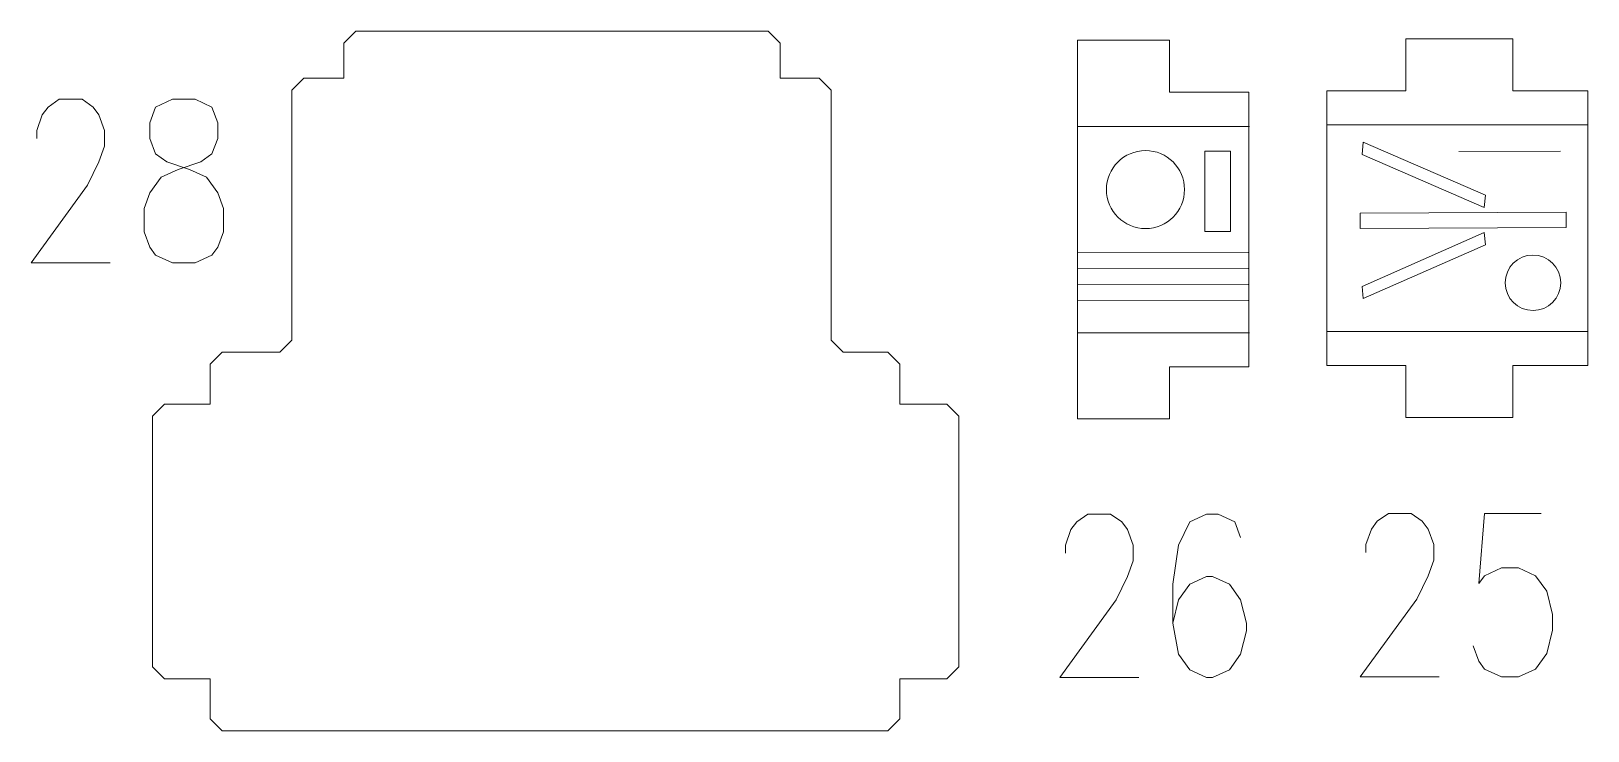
# Model space of a CAD drawing. Header units: millimetres. Extents: x -178 to 174, y -133 to 130.
# Drawn here: x -178.2 to -79.4, y 85.2 to 129.6 of the extents above; entities that cross this region are included whole.
import ezdxf

# ---------------------------------------------------------------- set-up
doc = ezdxf.new("R2010")
doc.units = ezdxf.units.MM
doc.header["$MEASUREMENT"] = 0
doc.layers.add('Layer 1', color=7, linetype='Continuous')

msp = doc.modelspace()

# ---------------------------------------------------------------- linework, layer by layer
at = {"layer": 'Layer 1', "lineweight": 9}
for points, knots in [([(-130.6494, 128.0387), (-130.6494, 128.0387), (-130.6494, 128.8736), (-130.6494, 128.8736), (-130.6494, 128.8736), (-130.6494, 128.8736), (-131.4114, 129.6356), (-131.4114, 129.6356), (-131.4114, 129.6356), (-131.4114, 129.6356), (-157.6005, 129.6356), (-157.6005, 129.6356), (-157.6005, 129.6356), (-157.6005, 129.6356), (-158.3625, 128.8736), (-158.3625, 128.8736), (-158.3625, 128.8736), (-158.3625, 128.8736), (-158.3625, 128.0387), (-158.3625, 128.0387)], [0, 0, 0, 0, 0.1666667, 0.1666667, 0.1666667, 0.1666667, 0.3333333, 0.3333333, 0.3333333, 0.3333333, 0.5, 0.5, 0.5, 0.5, 0.6666667, 0.6666667, 0.6666667, 0.6666667, 1, 1, 1, 1]), ([(-100.8998, 121.4609), (-100.8998, 121.4609), (-100.8998, 125.7528), (-100.8998, 125.7528), (-100.8998, 125.7528), (-100.8998, 125.7528), (-105.9358, 125.7528), (-105.9358, 125.7528), (-105.9358, 125.7528), (-105.9358, 125.7528), (-105.9358, 129.0548), (-105.9358, 129.0548), (-105.9358, 129.0548), (-105.9358, 129.0548), (-111.765, 129.0548), (-111.765, 129.0548), (-111.765, 129.0548), (-111.765, 129.0548), (-111.765, 121.4609), (-111.765, 121.4609)], [0, 0, 0, 0, 0.1666667, 0.1666667, 0.1666667, 0.1666667, 0.3333333, 0.3333333, 0.3333333, 0.3333333, 0.5, 0.5, 0.5, 0.5, 0.6666667, 0.6666667, 0.6666667, 0.6666667, 1, 1, 1, 1]), ([(-79.3654, 121.4609), (-79.3654, 121.4609), (-79.3654, 125.8499), (-79.3654, 125.8499), (-79.3654, 125.8499), (-79.3654, 125.8499), (-84.1224, 125.8499), (-84.1224, 125.8499), (-84.1224, 125.8499), (-84.1224, 125.8499), (-84.1224, 129.1519), (-84.1224, 129.1519), (-84.1224, 129.1519), (-84.1224, 129.1519), (-90.916, 129.1519), (-90.916, 129.1519), (-90.916, 129.1519), (-90.916, 129.1519), (-90.916, 125.8499), (-90.916, 125.8499), (-90.916, 125.8499), (-90.916, 125.8499), (-95.939, 125.8499), (-95.939, 125.8499), (-95.939, 125.8499), (-95.939, 125.8499), (-95.939, 121.4609), (-95.939, 121.4609)], [0, 0, 0, 0, 0.125, 0.125, 0.125, 0.125, 0.25, 0.25, 0.25, 0.25, 0.375, 0.375, 0.375, 0.375, 0.5, 0.5, 0.5, 0.5, 0.625, 0.625, 0.625, 0.625, 0.75, 0.75, 0.75, 0.75, 1, 1, 1, 1]), ([(-158.3625, 127.4765), (-158.3625, 127.4765), (-158.3625, 126.6416), (-158.3625, 126.6416), (-158.3625, 126.6416), (-158.3625, 126.6416), (-160.9132, 126.6416), (-160.9132, 126.6416), (-160.9132, 126.6416), (-160.9132, 126.6416), (-161.6752, 125.8796), (-161.6752, 125.8796), (-161.6752, 125.8796), (-161.6752, 125.8796), (-161.6752, 118.4827), (-161.6752, 118.4827)], [0, 0, 0, 0, 0.2, 0.2, 0.2, 0.2, 0.4, 0.4, 0.4, 0.4, 0.6, 0.6, 0.6, 0.6, 1, 1, 1, 1]), ([(-127.4192, 118.4827), (-127.4192, 118.4827), (-127.4192, 125.8796), (-127.4192, 125.8796), (-127.4192, 125.8796), (-127.4192, 125.8796), (-128.1812, 126.6416), (-128.1812, 126.6416), (-128.1812, 126.6416), (-128.1812, 126.6416), (-130.6494, 126.6416), (-130.6494, 126.6416), (-130.6494, 126.6416), (-130.6494, 126.6416), (-130.6494, 127.4765), (-130.6494, 127.4765)], [0, 0, 0, 0, 0.2, 0.2, 0.2, 0.2, 0.4, 0.4, 0.4, 0.4, 0.6, 0.6, 0.6, 0.6, 1, 1, 1, 1]), ([(-95.939, 120.8987), (-95.939, 120.8987), (-95.939, 113.9305), (-95.939, 113.9305), (-95.939, 113.9305), (-95.939, 113.9305), (-95.939, 113.1444), (-95.939, 113.1444)], [0, 0, 0, 0, 0.3333333, 0.3333333, 0.3333333, 0.3333333, 1, 1, 1, 1]), ([(-79.3654, 113.1444), (-79.3654, 113.1444), (-79.3654, 113.9305), (-79.3654, 113.9305), (-79.3654, 113.9305), (-79.3654, 113.9305), (-79.3654, 120.8987), (-79.3654, 120.8987)], [0, 0, 0, 0, 0.3333333, 0.3333333, 0.3333333, 0.3333333, 1, 1, 1, 1]), ([(-161.6752, 117.9205), (-161.6752, 117.9205), (-161.6752, 109.994), (-161.6752, 109.994), (-161.6752, 109.994), (-161.6752, 109.994), (-162.4372, 109.232), (-162.4372, 109.232), (-162.4372, 109.232), (-162.4372, 109.232), (-166.0871, 109.232), (-166.0871, 109.232), (-166.0871, 109.232), (-166.0871, 109.232), (-166.8491, 108.47), (-166.8491, 108.47), (-166.8491, 108.47), (-166.8491, 108.47), (-166.8491, 105.93), (-166.8491, 105.93), (-166.8491, 105.93), (-166.8491, 105.93), (-169.7475, 105.93), (-169.7475, 105.93), (-169.7475, 105.93), (-169.7475, 105.93), (-170.5095, 105.168), (-170.5095, 105.168), (-170.5095, 105.168), (-170.5095, 105.168), (-170.5095, 101.4747), (-170.5095, 101.4747)], [0, 0, 0, 0, 0.1111111, 0.1111111, 0.1111111, 0.1111111, 0.2222222, 0.2222222, 0.2222222, 0.2222222, 0.3333333, 0.3333333, 0.3333333, 0.3333333, 0.4444444, 0.4444444, 0.4444444, 0.4444444, 0.5555556, 0.5555556, 0.5555556, 0.5555556, 0.6666667, 0.6666667, 0.6666667, 0.6666667, 0.7777778, 0.7777778, 0.7777778, 0.7777778, 1, 1, 1, 1]), ([(-119.3123, 101.4747), (-119.3123, 101.4747), (-119.3123, 105.168), (-119.3123, 105.168), (-119.3123, 105.168), (-119.3123, 105.168), (-120.0743, 105.93), (-120.0743, 105.93), (-120.0743, 105.93), (-120.0743, 105.93), (-123.0626, 105.93), (-123.0626, 105.93), (-123.0626, 105.93), (-123.0626, 105.93), (-123.0626, 108.47), (-123.0626, 108.47), (-123.0626, 108.47), (-123.0626, 108.47), (-123.8246, 109.232), (-123.8246, 109.232), (-123.8246, 109.232), (-123.8246, 109.232), (-126.6572, 109.232), (-126.6572, 109.232), (-126.6572, 109.232), (-126.6572, 109.232), (-127.4192, 109.994), (-127.4192, 109.994), (-127.4192, 109.994), (-127.4192, 109.994), (-127.4192, 117.9205), (-127.4192, 117.9205)], [0, 0, 0, 0, 0.1111111, 0.1111111, 0.1111111, 0.1111111, 0.2222222, 0.2222222, 0.2222222, 0.2222222, 0.3333333, 0.3333333, 0.3333333, 0.3333333, 0.4444444, 0.4444444, 0.4444444, 0.4444444, 0.5555556, 0.5555556, 0.5555556, 0.5555556, 0.6666667, 0.6666667, 0.6666667, 0.6666667, 0.7777778, 0.7777778, 0.7777778, 0.7777778, 1, 1, 1, 1]), ([(-111.765, 112.5822), (-111.765, 112.5822), (-111.765, 104.9884), (-111.765, 104.9884), (-111.765, 104.9884), (-111.765, 104.9884), (-105.9358, 104.9884), (-105.9358, 104.9884), (-105.9358, 104.9884), (-105.9358, 104.9884), (-105.9358, 108.2904), (-105.9358, 108.2904), (-105.9358, 108.2904), (-105.9358, 108.2904), (-100.8998, 108.2904), (-100.8998, 108.2904), (-100.8998, 108.2904), (-100.8998, 108.2904), (-100.8998, 112.5822), (-100.8998, 112.5822)], [0, 0, 0, 0, 0.1666667, 0.1666667, 0.1666667, 0.1666667, 0.3333333, 0.3333333, 0.3333333, 0.3333333, 0.5, 0.5, 0.5, 0.5, 0.6666667, 0.6666667, 0.6666667, 0.6666667, 1, 1, 1, 1]), ([(-95.939, 112.5822), (-95.939, 112.5822), (-95.939, 108.3875), (-95.939, 108.3875), (-95.939, 108.3875), (-95.939, 108.3875), (-90.916, 108.3875), (-90.916, 108.3875), (-90.916, 108.3875), (-90.916, 108.3875), (-90.916, 105.0855), (-90.916, 105.0855), (-90.916, 105.0855), (-90.916, 105.0855), (-84.1224, 105.0855), (-84.1224, 105.0855), (-84.1224, 105.0855), (-84.1224, 105.0855), (-84.1224, 108.3875), (-84.1224, 108.3875), (-84.1224, 108.3875), (-84.1224, 108.3875), (-79.3654, 108.3875), (-79.3654, 108.3875), (-79.3654, 108.3875), (-79.3654, 108.3875), (-79.3654, 112.5822), (-79.3654, 112.5822)], [0, 0, 0, 0, 0.125, 0.125, 0.125, 0.125, 0.25, 0.25, 0.25, 0.25, 0.375, 0.375, 0.375, 0.375, 0.5, 0.5, 0.5, 0.5, 0.625, 0.625, 0.625, 0.625, 0.75, 0.75, 0.75, 0.75, 1, 1, 1, 1]), ([(-170.5095, 92.596), (-170.5095, 92.596), (-170.5095, 89.2295), (-170.5095, 89.2295), (-170.5095, 89.2295), (-170.5095, 89.2295), (-169.7475, 88.4675), (-169.7475, 88.4675), (-169.7475, 88.4675), (-169.7475, 88.4675), (-166.8491, 88.4675), (-166.8491, 88.4675), (-166.8491, 88.4675), (-166.8491, 88.4675), (-166.8491, 85.9275), (-166.8491, 85.9275), (-166.8491, 85.9275), (-166.8491, 85.9275), (-166.0871, 85.1655), (-166.0871, 85.1655), (-166.0871, 85.1655), (-166.0871, 85.1655), (-123.8246, 85.1655), (-123.8246, 85.1655), (-123.8246, 85.1655), (-123.8246, 85.1655), (-123.0626, 85.9275), (-123.0626, 85.9275), (-123.0626, 85.9275), (-123.0626, 85.9275), (-123.0626, 88.4675), (-123.0626, 88.4675), (-123.0626, 88.4675), (-123.0626, 88.4675), (-120.0743, 88.4675), (-120.0743, 88.4675), (-120.0743, 88.4675), (-120.0743, 88.4675), (-119.3123, 89.2295), (-119.3123, 89.2295), (-119.3123, 89.2295), (-119.3123, 89.2295), (-119.3123, 92.596), (-119.3123, 92.596)], [0, 0, 0, 0, 0.0833333, 0.0833333, 0.0833333, 0.0833333, 0.1666667, 0.1666667, 0.1666667, 0.1666667, 0.25, 0.25, 0.25, 0.25, 0.3333333, 0.3333333, 0.3333333, 0.3333333, 0.4166667, 0.4166667, 0.4166667, 0.4166667, 0.5, 0.5, 0.5, 0.5, 0.5833333, 0.5833333, 0.5833333, 0.5833333, 0.6666667, 0.6666667, 0.6666667, 0.6666667, 0.75, 0.75, 0.75, 0.75, 0.8333333, 0.8333333, 0.8333333, 0.8333333, 1, 1, 1, 1])]:
    msp.add_open_spline(points, degree=3, knots=knots, dxfattribs=at)
at = {"layer": 'Layer 1', "color": 1, "lineweight": 9}
for points in [[(-158.3625, 127.4765), (-158.3625, 127.4765), (-158.3625, 128.0387), (-158.3625, 128.0387)], [(-130.6494, 127.4765), (-130.6494, 127.4765), (-130.6494, 128.0387), (-130.6494, 128.0387)], [(-100.8629, 123.5801), (-100.8629, 123.5801), (-111.765, 123.5801), (-111.765, 123.5801)], [(-79.3654, 123.6772), (-79.3654, 123.6772), (-95.939, 123.6772), (-95.939, 123.6772)], [(-111.765, 120.8987), (-111.765, 120.8987), (-111.765, 121.4609), (-111.765, 121.4609)], [(-100.8998, 120.8987), (-100.8998, 120.8987), (-100.8998, 121.4609), (-100.8998, 121.4609)], [(-95.939, 120.8987), (-95.939, 120.8987), (-95.939, 121.4609), (-95.939, 121.4609)], [(-79.3654, 120.8987), (-79.3654, 120.8987), (-79.3654, 121.4609), (-79.3654, 121.4609)], [(-161.6752, 117.9205), (-161.6752, 117.9205), (-161.6752, 118.4827), (-161.6752, 118.4827)], [(-127.4192, 117.9205), (-127.4192, 117.9205), (-127.4192, 118.4827), (-127.4192, 118.4827)], [(-111.765, 112.5822), (-111.765, 112.5822), (-111.765, 113.1444), (-111.765, 113.1444)], [(-100.8998, 112.5822), (-100.8998, 112.5822), (-100.8998, 113.1444), (-100.8998, 113.1444)], [(-95.939, 112.5822), (-95.939, 112.5822), (-95.939, 113.1444), (-95.939, 113.1444)], [(-79.3654, 112.5822), (-79.3654, 112.5822), (-79.3654, 113.1444), (-79.3654, 113.1444)], [(-100.8629, 110.4518), (-100.8629, 110.4518), (-111.765, 110.4518), (-111.765, 110.4518)], [(-79.3654, 110.5489), (-79.3654, 110.5489), (-95.939, 110.5489), (-95.939, 110.5489)], [(-170.5095, 100.9125), (-170.5095, 100.9125), (-170.5095, 101.4747), (-170.5095, 101.4747)], [(-119.3123, 100.9125), (-119.3123, 100.9125), (-119.3123, 101.4747), (-119.3123, 101.4747)], [(-170.5095, 92.596), (-170.5095, 92.596), (-170.5095, 93.1582), (-170.5095, 93.1582)], [(-119.3123, 92.596), (-119.3123, 92.596), (-119.3123, 93.1582), (-119.3123, 93.1582)]]:
    msp.add_open_spline(points, degree=3, dxfattribs=at)
for points, knots in [([(-177.8656, 122.8216), (-177.8656, 122.8216), (-177.8656, 123.3263), (-177.8656, 123.3263), (-177.8656, 123.3263), (-177.8656, 123.3263), (-177.5101, 124.3061), (-177.5101, 124.3061), (-177.5101, 124.3061), (-177.5101, 124.3061), (-177.1438, 124.8108), (-177.1438, 124.8108), (-177.1438, 124.8108), (-177.1438, 124.8108), (-176.4328, 125.3007), (-176.4328, 125.3007), (-176.4328, 125.3007), (-176.4328, 125.3007), (-174.9892, 125.3007), (-174.9892, 125.3007), (-174.9892, 125.3007), (-174.9892, 125.3007), (-174.2781, 124.8108), (-174.2781, 124.8108), (-174.2781, 124.8108), (-174.2781, 124.8108), (-173.9119, 124.3061), (-173.9119, 124.3061), (-173.9119, 124.3061), (-173.9119, 124.3061), (-173.5563, 123.3263), (-173.5563, 123.3263), (-173.5563, 123.3263), (-173.5563, 123.3263), (-173.5563, 122.3317), (-173.5563, 122.3317), (-173.5563, 122.3317), (-173.5563, 122.3317), (-173.9119, 121.3371), (-173.9119, 121.3371), (-173.9119, 121.3371), (-173.9119, 121.3371), (-174.6337, 119.8526), (-174.6337, 119.8526), (-174.6337, 119.8526), (-174.6337, 119.8526), (-178.2211, 114.9092), (-178.2211, 114.9092), (-178.2211, 114.9092), (-178.2211, 114.9092), (-173.2008, 114.9092), (-173.2008, 114.9092)], [0, 0, 0, 0, 0.0714286, 0.0714286, 0.0714286, 0.0714286, 0.1428571, 0.1428571, 0.1428571, 0.1428571, 0.2142857, 0.2142857, 0.2142857, 0.2142857, 0.2857143, 0.2857143, 0.2857143, 0.2857143, 0.3571429, 0.3571429, 0.3571429, 0.3571429, 0.4285714, 0.4285714, 0.4285714, 0.4285714, 0.5, 0.5, 0.5, 0.5, 0.5714286, 0.5714286, 0.5714286, 0.5714286, 0.6428571, 0.6428571, 0.6428571, 0.6428571, 0.7142857, 0.7142857, 0.7142857, 0.7142857, 0.7857143, 0.7857143, 0.7857143, 0.7857143, 0.8571429, 0.8571429, 0.8571429, 0.8571429, 1, 1, 1, 1]), ([(-169.247, 125.3007), (-169.247, 125.3007), (-170.3244, 124.8108), (-170.3244, 124.8108), (-170.3244, 124.8108), (-170.3244, 124.8108), (-170.6799, 123.8162), (-170.6799, 123.8162), (-170.6799, 123.8162), (-170.6799, 123.8162), (-170.6799, 122.8216), (-170.6799, 122.8216), (-170.6799, 122.8216), (-170.6799, 122.8216), (-170.3244, 121.8418), (-170.3244, 121.8418), (-170.3244, 121.8418), (-170.3244, 121.8418), (-169.6026, 121.3371), (-169.6026, 121.3371), (-169.6026, 121.3371), (-169.6026, 121.3371), (-168.1697, 120.8472), (-168.1697, 120.8472), (-168.1697, 120.8472), (-168.1697, 120.8472), (-167.0924, 120.3573), (-167.0924, 120.3573), (-167.0924, 120.3573), (-167.0924, 120.3573), (-166.3706, 119.3627), (-166.3706, 119.3627), (-166.3706, 119.3627), (-166.3706, 119.3627), (-166.0151, 118.3681), (-166.0151, 118.3681), (-166.0151, 118.3681), (-166.0151, 118.3681), (-166.0151, 116.8836), (-166.0151, 116.8836), (-166.0151, 116.8836), (-166.0151, 116.8836), (-166.3706, 115.9038), (-166.3706, 115.9038), (-166.3706, 115.9038), (-166.3706, 115.9038), (-166.7369, 115.3991), (-166.7369, 115.3991), (-166.7369, 115.3991), (-166.7369, 115.3991), (-167.8142, 114.9092), (-167.8142, 114.9092), (-167.8142, 114.9092), (-167.8142, 114.9092), (-169.247, 114.9092), (-169.247, 114.9092), (-169.247, 114.9092), (-169.247, 114.9092), (-170.3244, 115.3991), (-170.3244, 115.3991), (-170.3244, 115.3991), (-170.3244, 115.3991), (-170.6799, 115.9038), (-170.6799, 115.9038), (-170.6799, 115.9038), (-170.6799, 115.9038), (-171.0462, 116.8836), (-171.0462, 116.8836), (-171.0462, 116.8836), (-171.0462, 116.8836), (-171.0462, 118.3681), (-171.0462, 118.3681), (-171.0462, 118.3681), (-171.0462, 118.3681), (-170.6799, 119.3627), (-170.6799, 119.3627), (-170.6799, 119.3627), (-170.6799, 119.3627), (-169.9688, 120.3573), (-169.9688, 120.3573), (-169.9688, 120.3573), (-169.9688, 120.3573), (-168.8915, 120.8472), (-168.8915, 120.8472), (-168.8915, 120.8472), (-168.8915, 120.8472), (-167.4479, 121.3371), (-167.4479, 121.3371), (-167.4479, 121.3371), (-167.4479, 121.3371), (-166.7369, 121.8418), (-166.7369, 121.8418), (-166.7369, 121.8418), (-166.7369, 121.8418), (-166.3706, 122.8216), (-166.3706, 122.8216), (-166.3706, 122.8216), (-166.3706, 122.8216), (-166.3706, 123.8162), (-166.3706, 123.8162), (-166.3706, 123.8162), (-166.3706, 123.8162), (-166.7369, 124.8108), (-166.7369, 124.8108), (-166.7369, 124.8108), (-166.7369, 124.8108), (-167.8142, 125.3007), (-167.8142, 125.3007), (-167.8142, 125.3007), (-167.8142, 125.3007), (-169.247, 125.3007), (-169.247, 125.3007)], [0, 0, 0, 0, 0.0344828, 0.0344828, 0.0344828, 0.0344828, 0.0689655, 0.0689655, 0.0689655, 0.0689655, 0.1034483, 0.1034483, 0.1034483, 0.1034483, 0.137931, 0.137931, 0.137931, 0.137931, 0.1724138, 0.1724138, 0.1724138, 0.1724138, 0.2068966, 0.2068966, 0.2068966, 0.2068966, 0.2413793, 0.2413793, 0.2413793, 0.2413793, 0.2758621, 0.2758621, 0.2758621, 0.2758621, 0.3103448, 0.3103448, 0.3103448, 0.3103448, 0.3448276, 0.3448276, 0.3448276, 0.3448276, 0.3793103, 0.3793103, 0.3793103, 0.3793103, 0.4137931, 0.4137931, 0.4137931, 0.4137931, 0.4482759, 0.4482759, 0.4482759, 0.4482759, 0.4827586, 0.4827586, 0.4827586, 0.4827586, 0.5172414, 0.5172414, 0.5172414, 0.5172414, 0.5517241, 0.5517241, 0.5517241, 0.5517241, 0.5862069, 0.5862069, 0.5862069, 0.5862069, 0.6206897, 0.6206897, 0.6206897, 0.6206897, 0.6551724, 0.6551724, 0.6551724, 0.6551724, 0.6896552, 0.6896552, 0.6896552, 0.6896552, 0.7241379, 0.7241379, 0.7241379, 0.7241379, 0.7586207, 0.7586207, 0.7586207, 0.7586207, 0.7931034, 0.7931034, 0.7931034, 0.7931034, 0.8275862, 0.8275862, 0.8275862, 0.8275862, 0.862069, 0.862069, 0.862069, 0.862069, 0.8965517, 0.8965517, 0.8965517, 0.8965517, 0.9310345, 0.9310345, 0.9310345, 0.9310345, 1, 1, 1, 1]), ([(-102.0489, 116.8981), (-102.0489, 116.8981), (-103.6836, 116.8918), (-103.6836, 116.8918), (-103.6836, 116.8918), (-103.6836, 116.8918), (-103.687, 122.0054), (-103.687, 122.0054), (-103.687, 122.0054), (-103.687, 122.0054), (-102.0523, 122.0118), (-102.0523, 122.0118), (-102.0523, 122.0118), (-102.0523, 122.0118), (-102.0489, 116.8981), (-102.0489, 116.8981)], [0, 0, 0, 0, 0.2, 0.2, 0.2, 0.2, 0.4, 0.4, 0.4, 0.4, 0.6, 0.6, 0.6, 0.6, 1, 1, 1, 1]), ([(-85.8709, 119.2059), (-85.8709, 119.2059), (-93.6276, 122.5706), (-93.6276, 122.5706), (-93.6276, 122.5706), (-93.6276, 122.5706), (-93.699, 121.7961), (-93.699, 121.7961), (-93.699, 121.7961), (-93.699, 121.7961), (-85.9423, 118.4314), (-85.9423, 118.4314), (-85.9423, 118.4314), (-85.9423, 118.4314), (-85.8709, 119.2059), (-85.8709, 119.2059)], [0, 0, 0, 0, 0.2, 0.2, 0.2, 0.2, 0.4, 0.4, 0.4, 0.4, 0.6, 0.6, 0.6, 0.6, 1, 1, 1, 1]), ([(-80.7343, 117.1502), (-80.7343, 117.1502), (-93.8306, 117.1016), (-93.8306, 117.1016), (-93.8306, 117.1016), (-93.8306, 117.1016), (-93.8313, 118.0717), (-93.8313, 118.0717), (-93.8313, 118.0717), (-93.8313, 118.0717), (-80.735, 118.1203), (-80.735, 118.1203), (-80.735, 118.1203), (-80.735, 118.1203), (-80.7343, 117.1502), (-80.7343, 117.1502)], [0, 0, 0, 0, 0.2, 0.2, 0.2, 0.2, 0.4, 0.4, 0.4, 0.4, 0.6, 0.6, 0.6, 0.6, 1, 1, 1, 1]), ([(-85.8679, 116.0533), (-85.8679, 116.0533), (-93.6264, 112.6348), (-93.6264, 112.6348), (-93.6264, 112.6348), (-93.6264, 112.6348), (-93.699, 113.4088), (-93.699, 113.4088), (-93.699, 113.4088), (-93.699, 113.4088), (-85.9405, 116.8273), (-85.9405, 116.8273), (-85.9405, 116.8273), (-85.9405, 116.8273), (-85.8679, 116.0533), (-85.8679, 116.0533)], [0, 0, 0, 0, 0.2, 0.2, 0.2, 0.2, 0.4, 0.4, 0.4, 0.4, 0.6, 0.6, 0.6, 0.6, 1, 1, 1, 1]), ([(-112.5468, 96.4691), (-112.5468, 96.4691), (-112.5468, 96.9738), (-112.5468, 96.9738), (-112.5468, 96.9738), (-112.5468, 96.9738), (-112.1913, 97.9536), (-112.1913, 97.9536), (-112.1913, 97.9536), (-112.1913, 97.9536), (-111.825, 98.4583), (-111.825, 98.4583), (-111.825, 98.4583), (-111.825, 98.4583), (-111.114, 98.9482), (-111.114, 98.9482), (-111.114, 98.9482), (-111.114, 98.9482), (-109.6704, 98.9482), (-109.6704, 98.9482), (-109.6704, 98.9482), (-109.6704, 98.9482), (-108.9593, 98.4583), (-108.9593, 98.4583), (-108.9593, 98.4583), (-108.9593, 98.4583), (-108.5931, 97.9536), (-108.5931, 97.9536), (-108.5931, 97.9536), (-108.5931, 97.9536), (-108.2375, 96.9738), (-108.2375, 96.9738), (-108.2375, 96.9738), (-108.2375, 96.9738), (-108.2375, 95.9792), (-108.2375, 95.9792), (-108.2375, 95.9792), (-108.2375, 95.9792), (-108.5931, 94.9846), (-108.5931, 94.9846), (-108.5931, 94.9846), (-108.5931, 94.9846), (-109.3149, 93.5001), (-109.3149, 93.5001), (-109.3149, 93.5001), (-109.3149, 93.5001), (-112.9023, 88.5567), (-112.9023, 88.5567), (-112.9023, 88.5567), (-112.9023, 88.5567), (-107.882, 88.5567), (-107.882, 88.5567)], [0, 0, 0, 0, 0.0714286, 0.0714286, 0.0714286, 0.0714286, 0.1428571, 0.1428571, 0.1428571, 0.1428571, 0.2142857, 0.2142857, 0.2142857, 0.2142857, 0.2857143, 0.2857143, 0.2857143, 0.2857143, 0.3571429, 0.3571429, 0.3571429, 0.3571429, 0.4285714, 0.4285714, 0.4285714, 0.4285714, 0.5, 0.5, 0.5, 0.5, 0.5714286, 0.5714286, 0.5714286, 0.5714286, 0.6428571, 0.6428571, 0.6428571, 0.6428571, 0.7142857, 0.7142857, 0.7142857, 0.7142857, 0.7857143, 0.7857143, 0.7857143, 0.7857143, 0.8571429, 0.8571429, 0.8571429, 0.8571429, 1, 1, 1, 1]), ([(-101.4181, 97.4637), (-101.4181, 97.4637), (-101.7736, 98.4583), (-101.7736, 98.4583), (-101.7736, 98.4583), (-101.7736, 98.4583), (-102.8509, 98.9482), (-102.8509, 98.9482), (-102.8509, 98.9482), (-102.8509, 98.9482), (-103.5727, 98.9482), (-103.5727, 98.9482), (-103.5727, 98.9482), (-103.5727, 98.9482), (-104.65, 98.4583), (-104.65, 98.4583), (-104.65, 98.4583), (-104.65, 98.4583), (-105.3611, 96.9738), (-105.3611, 96.9738), (-105.3611, 96.9738), (-105.3611, 96.9738), (-105.7274, 94.4947), (-105.7274, 94.4947), (-105.7274, 94.4947), (-105.7274, 94.4947), (-105.7274, 92.0156), (-105.7274, 92.0156), (-105.7274, 92.0156), (-105.7274, 92.0156), (-105.3611, 90.0413), (-105.3611, 90.0413), (-105.3611, 90.0413), (-105.3611, 90.0413), (-104.65, 89.0466), (-104.65, 89.0466), (-104.65, 89.0466), (-104.65, 89.0466), (-103.5727, 88.5567), (-103.5727, 88.5567), (-103.5727, 88.5567), (-103.5727, 88.5567), (-103.2064, 88.5567), (-103.2064, 88.5567), (-103.2064, 88.5567), (-103.2064, 88.5567), (-102.1291, 89.0466), (-102.1291, 89.0466), (-102.1291, 89.0466), (-102.1291, 89.0466), (-101.4181, 90.0413), (-101.4181, 90.0413), (-101.4181, 90.0413), (-101.4181, 90.0413), (-101.0518, 91.5257), (-101.0518, 91.5257), (-101.0518, 91.5257), (-101.0518, 91.5257), (-101.0518, 92.0156), (-101.0518, 92.0156), (-101.0518, 92.0156), (-101.0518, 92.0156), (-101.4181, 93.5001), (-101.4181, 93.5001), (-101.4181, 93.5001), (-101.4181, 93.5001), (-102.1291, 94.4947), (-102.1291, 94.4947), (-102.1291, 94.4947), (-102.1291, 94.4947), (-103.2064, 94.9846), (-103.2064, 94.9846), (-103.2064, 94.9846), (-103.2064, 94.9846), (-103.5727, 94.9846), (-103.5727, 94.9846), (-103.5727, 94.9846), (-103.5727, 94.9846), (-104.65, 94.4947), (-104.65, 94.4947), (-104.65, 94.4947), (-104.65, 94.4947), (-105.3611, 93.5001), (-105.3611, 93.5001), (-105.3611, 93.5001), (-105.3611, 93.5001), (-105.7274, 92.0156), (-105.7274, 92.0156)], [0, 0, 0, 0, 0.0434783, 0.0434783, 0.0434783, 0.0434783, 0.0869565, 0.0869565, 0.0869565, 0.0869565, 0.1304348, 0.1304348, 0.1304348, 0.1304348, 0.173913, 0.173913, 0.173913, 0.173913, 0.2173913, 0.2173913, 0.2173913, 0.2173913, 0.2608696, 0.2608696, 0.2608696, 0.2608696, 0.3043478, 0.3043478, 0.3043478, 0.3043478, 0.3478261, 0.3478261, 0.3478261, 0.3478261, 0.3913043, 0.3913043, 0.3913043, 0.3913043, 0.4347826, 0.4347826, 0.4347826, 0.4347826, 0.4782609, 0.4782609, 0.4782609, 0.4782609, 0.5217391, 0.5217391, 0.5217391, 0.5217391, 0.5652174, 0.5652174, 0.5652174, 0.5652174, 0.6086957, 0.6086957, 0.6086957, 0.6086957, 0.6521739, 0.6521739, 0.6521739, 0.6521739, 0.6956522, 0.6956522, 0.6956522, 0.6956522, 0.7391304, 0.7391304, 0.7391304, 0.7391304, 0.7826087, 0.7826087, 0.7826087, 0.7826087, 0.826087, 0.826087, 0.826087, 0.826087, 0.8695652, 0.8695652, 0.8695652, 0.8695652, 0.9130435, 0.9130435, 0.9130435, 0.9130435, 1, 1, 1, 1]), ([(-93.4665, 96.5093), (-93.4665, 96.5093), (-93.4665, 97.014), (-93.4665, 97.014), (-93.4665, 97.014), (-93.4665, 97.014), (-93.111, 97.9938), (-93.111, 97.9938), (-93.111, 97.9938), (-93.111, 97.9938), (-92.7447, 98.4985), (-92.7447, 98.4985), (-92.7447, 98.4985), (-92.7447, 98.4985), (-92.0337, 98.9884), (-92.0337, 98.9884), (-92.0337, 98.9884), (-92.0337, 98.9884), (-90.5901, 98.9884), (-90.5901, 98.9884), (-90.5901, 98.9884), (-90.5901, 98.9884), (-89.879, 98.4985), (-89.879, 98.4985), (-89.879, 98.4985), (-89.879, 98.4985), (-89.5128, 97.9938), (-89.5128, 97.9938), (-89.5128, 97.9938), (-89.5128, 97.9938), (-89.1572, 97.014), (-89.1572, 97.014), (-89.1572, 97.014), (-89.1572, 97.014), (-89.1572, 96.0194), (-89.1572, 96.0194), (-89.1572, 96.0194), (-89.1572, 96.0194), (-89.5128, 95.0248), (-89.5128, 95.0248), (-89.5128, 95.0248), (-89.5128, 95.0248), (-90.2346, 93.5403), (-90.2346, 93.5403), (-90.2346, 93.5403), (-90.2346, 93.5403), (-93.822, 88.5969), (-93.822, 88.5969), (-93.822, 88.5969), (-93.822, 88.5969), (-88.8017, 88.5969), (-88.8017, 88.5969)], [0, 0, 0, 0, 0.0714286, 0.0714286, 0.0714286, 0.0714286, 0.1428571, 0.1428571, 0.1428571, 0.1428571, 0.2142857, 0.2142857, 0.2142857, 0.2142857, 0.2857143, 0.2857143, 0.2857143, 0.2857143, 0.3571429, 0.3571429, 0.3571429, 0.3571429, 0.4285714, 0.4285714, 0.4285714, 0.4285714, 0.5, 0.5, 0.5, 0.5, 0.5714286, 0.5714286, 0.5714286, 0.5714286, 0.6428571, 0.6428571, 0.6428571, 0.6428571, 0.7142857, 0.7142857, 0.7142857, 0.7142857, 0.7857143, 0.7857143, 0.7857143, 0.7857143, 0.8571429, 0.8571429, 0.8571429, 0.8571429, 1, 1, 1, 1]), ([(-82.3378, 98.9884), (-82.3378, 98.9884), (-85.9253, 98.9884), (-85.9253, 98.9884), (-85.9253, 98.9884), (-85.9253, 98.9884), (-86.2808, 94.5349), (-86.2808, 94.5349), (-86.2808, 94.5349), (-86.2808, 94.5349), (-85.9253, 95.0248), (-85.9253, 95.0248), (-85.9253, 95.0248), (-85.9253, 95.0248), (-84.8479, 95.5295), (-84.8479, 95.5295), (-84.8479, 95.5295), (-84.8479, 95.5295), (-83.7706, 95.5295), (-83.7706, 95.5295), (-83.7706, 95.5295), (-83.7706, 95.5295), (-82.6933, 95.0248), (-82.6933, 95.0248), (-82.6933, 95.0248), (-82.6933, 95.0248), (-81.9715, 94.045), (-81.9715, 94.045), (-81.9715, 94.045), (-81.9715, 94.045), (-81.616, 92.5605), (-81.616, 92.5605), (-81.616, 92.5605), (-81.616, 92.5605), (-81.616, 91.5659), (-81.616, 91.5659), (-81.616, 91.5659), (-81.616, 91.5659), (-81.9715, 90.0814), (-81.9715, 90.0814), (-81.9715, 90.0814), (-81.9715, 90.0814), (-82.6933, 89.0868), (-82.6933, 89.0868), (-82.6933, 89.0868), (-82.6933, 89.0868), (-83.7706, 88.5969), (-83.7706, 88.5969), (-83.7706, 88.5969), (-83.7706, 88.5969), (-84.8479, 88.5969), (-84.8479, 88.5969), (-84.8479, 88.5969), (-84.8479, 88.5969), (-85.9253, 89.0868), (-85.9253, 89.0868), (-85.9253, 89.0868), (-85.9253, 89.0868), (-86.2808, 89.5915), (-86.2808, 89.5915), (-86.2808, 89.5915), (-86.2808, 89.5915), (-86.6471, 90.5713), (-86.6471, 90.5713)], [0, 0, 0, 0, 0.0588235, 0.0588235, 0.0588235, 0.0588235, 0.1176471, 0.1176471, 0.1176471, 0.1176471, 0.1764706, 0.1764706, 0.1764706, 0.1764706, 0.2352941, 0.2352941, 0.2352941, 0.2352941, 0.2941176, 0.2941176, 0.2941176, 0.2941176, 0.3529412, 0.3529412, 0.3529412, 0.3529412, 0.4117647, 0.4117647, 0.4117647, 0.4117647, 0.4705882, 0.4705882, 0.4705882, 0.4705882, 0.5294118, 0.5294118, 0.5294118, 0.5294118, 0.5882353, 0.5882353, 0.5882353, 0.5882353, 0.6470588, 0.6470588, 0.6470588, 0.6470588, 0.7058824, 0.7058824, 0.7058824, 0.7058824, 0.7647059, 0.7647059, 0.7647059, 0.7647059, 0.8235294, 0.8235294, 0.8235294, 0.8235294, 0.8823529, 0.8823529, 0.8823529, 0.8823529, 1, 1, 1, 1])]:
    msp.add_open_spline(points, degree=3, knots=knots, dxfattribs=at)
at = {"layer": 'Layer 1', "color": 5, "lineweight": 9}
for points in [[(-107.4535, 117.0853), (-106.0843, 117.0874), (-104.9762, 118.1991), (-104.9783, 119.5684), (-104.9783, 119.5684), (-104.9805, 120.9376), (-106.0922, 122.0458), (-107.4615, 122.0436), (-107.4615, 122.0436), (-108.8307, 122.0414), (-109.9388, 120.9297), (-109.9367, 119.5605), (-109.9367, 119.5605), (-109.9345, 118.1912), (-108.8228, 117.0831), (-107.4535, 117.0853)], [(-82.849, 111.8782), (-81.8748, 111.8797), (-81.0864, 112.6707), (-81.0879, 113.6449), (-81.0879, 113.6449), (-81.0895, 114.6191), (-81.8804, 115.4075), (-82.8546, 115.406), (-82.8546, 115.406), (-83.8288, 115.4044), (-84.6173, 114.6135), (-84.6157, 113.6393), (-84.6157, 113.6393), (-84.6142, 112.6651), (-83.8232, 111.8766), (-82.849, 111.8782)]]:
    msp.add_open_spline(points, degree=3, knots=[0, 0, 0, 0, 0.2, 0.2, 0.2, 0.2, 0.4, 0.4, 0.4, 0.4, 0.6, 0.6, 0.6, 0.6, 1, 1, 1, 1], dxfattribs=at)
for points in [[(-81.1067, 121.9999), (-81.1067, 121.9999), (-87.5681, 121.9825), (-87.5681, 121.9825)], [(-100.9327, 115.5644), (-100.9327, 115.5644), (-111.765, 115.5422), (-111.765, 115.5422)], [(-100.9314, 114.5484), (-100.9314, 114.5484), (-111.7637, 114.5262), (-111.7637, 114.5262)], [(-100.9302, 113.5324), (-100.9302, 113.5324), (-111.7624, 113.5102), (-111.7624, 113.5102)], [(-100.9289, 112.5164), (-100.9289, 112.5164), (-111.7612, 112.4942), (-111.7612, 112.4942)]]:
    msp.add_open_spline(points, degree=3, dxfattribs=at)
at = {"layer": 'Layer 1', "lineweight": 9}
for points in [[(-111.765, 120.8987), (-111.765, 120.8987), (-111.765, 113.1444), (-111.765, 113.1444)], [(-100.8998, 113.1444), (-100.8998, 113.1444), (-100.8998, 120.8987), (-100.8998, 120.8987)], [(-170.5095, 100.9125), (-170.5095, 100.9125), (-170.5095, 93.1582), (-170.5095, 93.1582)], [(-119.3123, 93.1582), (-119.3123, 93.1582), (-119.3123, 100.9125), (-119.3123, 100.9125)]]:
    msp.add_open_spline(points, degree=3, dxfattribs=at)

doc.saveas('drawing.dxf')
